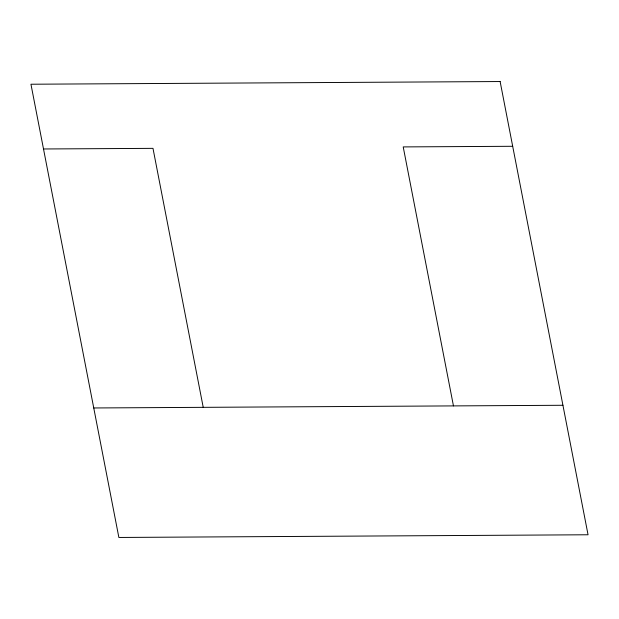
<?xml version="1.0" encoding="UTF-8"?>
<svg xmlns="http://www.w3.org/2000/svg" width="619" height="619" viewBox="0 0 619 619"><rect width="100%" height="100%" fill="white"/><g stroke="black" fill="none" stroke-linecap="round" stroke-linejoin="round"><path stroke-width="0.93" d="M43.508 148.978L152.986 148.351L203.225 407.341M512.694 146.285L403.217 146.912L453.456 405.902M93.748 407.967L562.934 405.275M500.129 81.538L30.95 84.23L118.871 537.462L588.05 534.77L500.129 81.538"/></g></svg>
